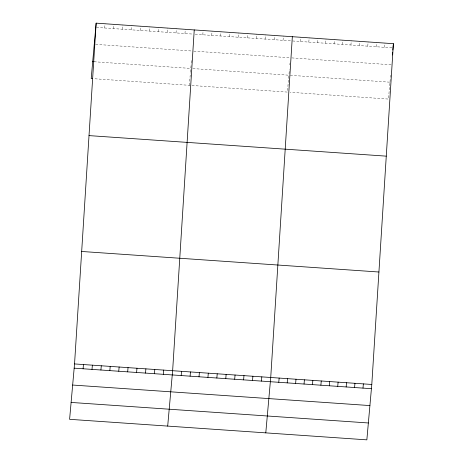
<?xml version="1.0" encoding="UTF-8"?>
<svg xmlns="http://www.w3.org/2000/svg" width="463" height="463" viewBox="0 0 463 463"><rect width="100%" height="100%" fill="white"/><g stroke="black" fill="none" stroke-linecap="round" stroke-linejoin="round"><path stroke-width="0.35" stroke-dasharray="2.31 1.74" d="M104.69 27.994L105.066 23.763M113.609 28.608L113.985 24.383M122.521 29.227L122.903 24.996M131.44 29.84L131.816 25.615M140.358 30.46L140.735 26.229M149.277 31.073L149.653 26.848M158.196 31.692L158.572 27.462M167.114 32.306L167.49 28.081M176.027 32.925L176.409 28.694M184.945 33.539L185.322 29.314M189.298 85.308L190.426 72.645M190.49 71.944L191.115 64.947M191.3 62.864L191.549 60.08M202.782 34.771L203.159 30.541M211.701 35.385L212.077 31.16M220.619 36.004L220.996 31.773M229.532 36.618L229.914 32.393M238.451 37.237L238.827 33.006M247.369 37.85L247.746 33.625M256.288 38.47L256.664 34.239M265.206 39.083L265.583 34.858M274.119 39.702L274.501 35.472M283.038 40.316L283.42 36.085M289.022 73.814L289.392 69.641M289.832 64.768L289.954 63.379M300.377 41.514L300.759 37.283M308.804 42.092L309.18 37.868M317.224 42.677L317.601 38.452M325.645 43.262L326.021 39.031M334.066 43.84L334.442 39.615M342.487 44.425L342.869 40.194M350.913 45.004L351.29 40.779M359.334 45.588L359.71 41.357M367.755 46.167L368.131 41.942M376.176 46.751L376.558 42.521M384.603 47.33L384.979 43.105M390.211 79.404L388.457 99.065L290.197 92.276M390.396 77.315L390.587 75.232M96.46 27.427L193.181 34.106M195.236 34.25L291.273 40.883M292.657 40.981L392.323 47.863M95.638 44.355L192.359 51.034M193.731 51.133L289.763 57.765M291.852 57.91L391.519 64.797M94.087 61.747L190.808 68.426M192.863 68.57L288.9 75.203L287.39 92.085L93.948 78.722M290.301 75.301L389.962 82.188"/><path stroke-width="0.69" d="M74.543 363.935L96.148 23.15L393.4 43.684L371.795 384.469L366.852 439.85L69.6 419.316L74.543 363.935L371.795 384.469M194.24 29.927L172.635 370.713L167.693 426.093M292.332 36.704L270.728 377.49L265.785 432.87M96.148 23.15L91.205 78.531L92.577 78.623M83.085 368.78L83.462 364.549M91.998 369.393L92.38 365.168M100.917 370.006L101.293 365.782M109.835 370.626L110.211 366.395M118.754 371.239L119.13 367.014M127.672 371.858L128.048 367.628M136.591 372.472L136.967 368.247M145.504 373.091L145.886 368.861M154.422 373.705L154.798 369.48M163.341 374.324L163.717 370.093M181.178 375.557L181.554 371.326M190.096 376.17L190.472 371.939M199.009 376.784L199.391 372.559M207.928 377.403L208.304 373.172M216.846 378.016L217.222 373.791M225.765 378.636L226.141 374.405M234.683 379.249L235.059 375.024M243.596 379.868L243.978 375.638M252.514 380.482L252.891 376.257M261.433 381.101L261.809 376.87M278.772 382.299L279.148 378.068M287.193 382.878L287.575 378.653M295.62 383.462L295.996 379.232M304.041 384.041L304.417 379.816M312.461 384.626L312.838 380.395M320.882 385.204L321.258 380.98M329.309 385.789L329.685 381.558M337.73 386.368L338.106 382.143M346.15 386.952L346.527 382.722M354.571 387.531L354.947 383.306M392.392 54.947L392.647 52.134M392.832 50.021L393.4 43.684M362.992 388.116L363.374 383.885M92.71 61.648L94.087 61.747M89.018 135.607L386.269 156.147M81.673 251.473L378.925 272.012M74.167 368.16L371.419 388.694M72.656 385.042L369.908 405.576M71.105 402.434L368.357 422.968"/></g></svg>
